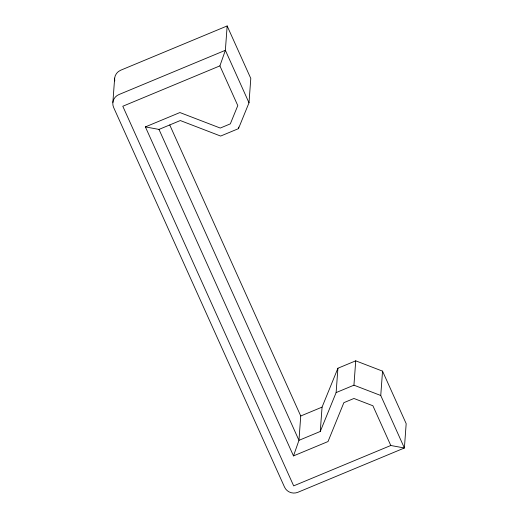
<?xml version="1.0" encoding="UTF-8"?>
<svg xmlns="http://www.w3.org/2000/svg" width="519" height="519" viewBox="0 0 519 519"><rect width="100%" height="100%" fill="white"/><g stroke="black" fill="none" stroke-linecap="round" stroke-linejoin="round"><path stroke-width="0.78" d="M112.87 102.451L114.654 78.103M114.751 80.951A10.185 9.835 4.2 0 1 120.706 70.221L227.153 25.95L225.369 50.298L219.907 65.868L237.786 105.591L230.332 123.866L220.257 128.057L179.911 112.545L145.391 126.902L293.495 455.909L328.014 441.552L343.87 402.666L353.945 398.475L372.908 405.767L390.788 445.49L404.392 447.994L406.176 423.647L382.542 371.143L355.729 360.828L337.914 368.237L322.059 407.123L320.268 431.471L298.957 440.339L293.495 455.909M145.391 126.902L158.989 129.413L180.307 120.544L220.646 136.062L238.468 128.647L238.578 127.077M238.468 128.647L249.003 102.807L250.794 78.453L227.153 25.95M169.758 125.001L300.741 415.991L298.957 440.339L158.989 129.413M320.268 431.471L336.124 392.591L337.914 368.237M336.124 392.591L353.939 385.182L355.729 360.828M249.003 102.807L225.369 50.298L118.922 94.568A10.185 9.835 4.2 0 0 113.648 107.491L284.535 487.114A10.185 9.835 4.2 0 0 297.945 492.265L404.392 447.994L380.751 395.491L382.542 371.143M219.907 65.868L122.795 106.252L293.676 485.875L390.788 445.49M300.741 415.991L322.059 407.123M353.939 385.182L380.751 395.491"/></g></svg>
